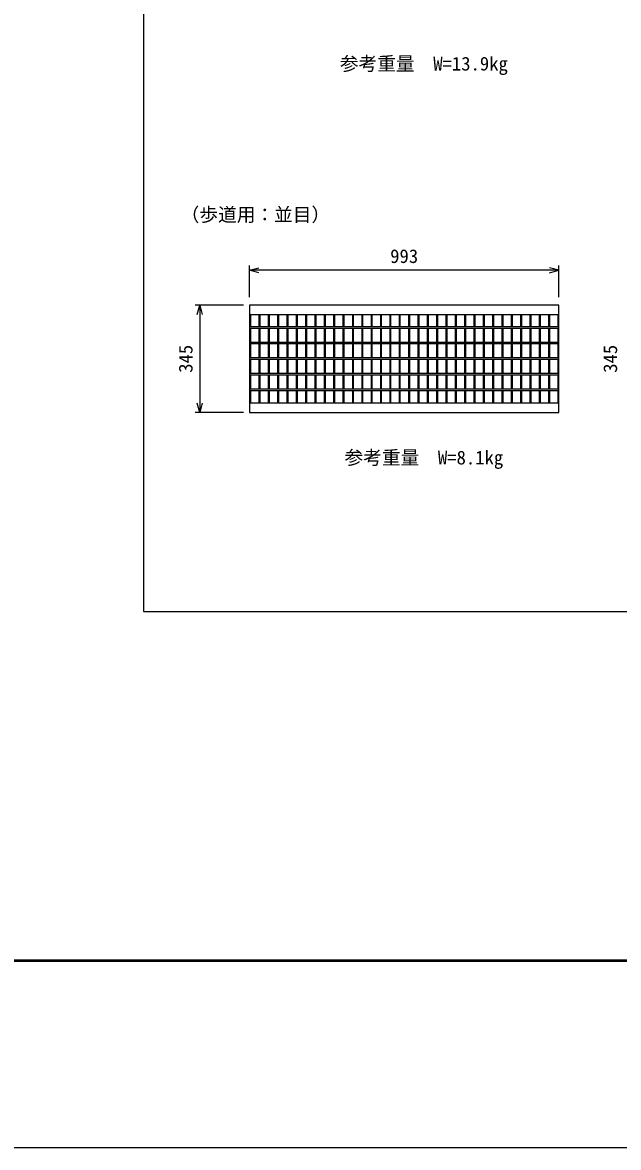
# Model space of a CAD drawing. Units: millimetres, scale not verified. Extents: x -25200 to 25200, y -8910 to 8910.
# Drawn here: x -18106 to -16192, y -8910 to -5298 of the extents above; entities that cross this region are included whole.
import ezdxf
from ezdxf.enums import TextEntityAlignment as Align

# ---------------------------------------------------------------- set-up
doc = ezdxf.new("R2010")
doc.units = ezdxf.units.MM
doc.header["$LTSCALE"] = 30
for name, color, linetype, lineweight in [('0-0_DIM', 7, 'Continuous', 25), ('0-1_Defpoints', 5, 'Continuous', 25), ('0-2_HATCH', 6, 'Continuous', 25), ('0-6_TXT', 7, 'Continuous', 25), ('0-7_WAKU', 3, 'Continuous', 25)]:
    doc.layers.add(name, color=color, linetype=linetype, lineweight=lineweight)
doc.styles.add('ＭＳ ゴシック', font='')
doc.styles.get('ＭＳ ゴシック').set_extended_font_data('MS Gothic')

msp = doc.modelspace()

# ---------------------------------------------------------------- linework, layer by layer
at = {"layer": '0-0_DIM'}
for p, q in [((-17376.52, -6179.61), (-17376.52, -6078.02)), ((-16383.52, -6093.02), (-17376.52, -6093.02)), ((-16383.52, -6179.61), (-16383.52, -6078.02)), ((-17396.52, -6204.83), (-17551.52, -6204.83)), ((-17536.52, -6204.83), (-17536.52, -6549.83)), ((-17396.52, -6549.83), (-17551.52, -6549.83))]:
    msp.add_line(p, q, dxfattribs=at)
for points in [[(-17346.52, -6101.06), (-17376.52, -6093.02), (-17346.52, -6084.99)], [(-16413.52, -6101.06), (-16383.52, -6093.02), (-16413.52, -6084.99)], [(-17544.56, -6234.83), (-17536.52, -6204.83), (-17528.48, -6234.83)], [(-17528.48, -6519.83), (-17536.52, -6549.83), (-17544.56, -6519.83)]]:
    msp.add_lwpolyline(points, dxfattribs=at)
at = {"layer": '0-1_Defpoints'}
msp.add_lwpolyline([(-25200, -8910), (0, -8910), (0, 8910), (-25200, 8910)], close=True, dxfattribs=at)
at = {"layer": '0-2_HATCH'}
for p, q in [((-17376.52, -6234.83), (-16383.52, -6234.83)), ((-17373.52, -6234.83), (-17373.52, -6274.83)), ((-17346.52, -6234.83), (-17346.52, -6274.83)), ((-17343.52, -6234.83), (-17343.52, -6274.83)), ((-17316.52, -6234.83), (-17316.52, -6274.83)), ((-17313.52, -6234.83), (-17313.52, -6274.83)), ((-17286.52, -6234.83), (-17286.52, -6274.83)), ((-17283.52, -6234.83), (-17283.52, -6274.83)), ((-17256.52, -6234.83), (-17256.52, -6274.83)), ((-17253.52, -6234.83), (-17253.52, -6274.83)), ((-17226.52, -6234.83), (-17226.52, -6274.83)), ((-17223.52, -6234.83), (-17223.52, -6274.83)), ((-17196.52, -6234.83), (-17196.52, -6274.83)), ((-17193.52, -6234.83), (-17193.52, -6274.83)), ((-17166.52, -6234.83), (-17166.52, -6274.83)), ((-17163.52, -6234.83), (-17163.52, -6274.83)), ((-17136.52, -6234.83), (-17136.52, -6274.83)), ((-17133.52, -6234.83), (-17133.52, -6274.83)), ((-17106.52, -6234.83), (-17106.52, -6274.83)), ((-17103.52, -6234.83), (-17103.52, -6274.83)), ((-17076.52, -6234.83), (-17076.52, -6274.83)), ((-17073.52, -6234.83), (-17073.52, -6274.83)), ((-17046.52, -6234.83), (-17046.52, -6274.83)), ((-17043.52, -6234.83), (-17043.52, -6274.83)), ((-17016.52, -6234.83), (-17016.52, -6274.83)), ((-17013.52, -6234.83), (-17013.52, -6274.83)), ((-16986.52, -6234.83), (-16986.52, -6274.83)), ((-16983.52, -6234.83), (-16983.52, -6274.83)), ((-16956.52, -6234.83), (-16956.52, -6274.83)), ((-16953.52, -6234.83), (-16953.52, -6274.83)), ((-16926.52, -6234.83), (-16926.52, -6274.83)), ((-16923.52, -6234.83), (-16923.52, -6274.83)), ((-16896.52, -6234.83), (-16896.52, -6274.83)), ((-16893.52, -6234.83), (-16893.52, -6274.83)), ((-16866.52, -6234.83), (-16866.52, -6274.83)), ((-16863.52, -6234.83), (-16863.52, -6274.83)), ((-16836.52, -6234.83), (-16836.52, -6274.83)), ((-16833.52, -6234.83), (-16833.52, -6274.83)), ((-16806.52, -6234.83), (-16806.52, -6274.83)), ((-16803.52, -6234.83), (-16803.52, -6274.83)), ((-16776.52, -6234.83), (-16776.52, -6274.83)), ((-16773.52, -6234.83), (-16773.52, -6274.83)), ((-16746.52, -6234.83), (-16746.52, -6274.83)), ((-16743.52, -6234.83), (-16743.52, -6274.83)), ((-16716.52, -6234.83), (-16716.52, -6274.83)), ((-16713.52, -6234.83), (-16713.52, -6274.83)), ((-16686.52, -6234.83), (-16686.52, -6274.83)), ((-16683.52, -6234.83), (-16683.52, -6274.83)), ((-16656.52, -6234.83), (-16656.52, -6274.83)), ((-16653.52, -6234.83), (-16653.52, -6274.83)), ((-16626.52, -6234.83), (-16626.52, -6274.83)), ((-16623.52, -6234.83), (-16623.52, -6274.83)), ((-16596.52, -6234.83), (-16596.52, -6274.83)), ((-16593.52, -6234.83), (-16593.52, -6274.83)), ((-16566.52, -6234.83), (-16566.52, -6274.83)), ((-16563.52, -6234.83), (-16563.52, -6274.83)), ((-16536.52, -6234.83), (-16536.52, -6274.83)), ((-16533.52, -6234.83), (-16533.52, -6274.83)), ((-16506.52, -6234.83), (-16506.52, -6274.83)), ((-16503.52, -6234.83), (-16503.52, -6274.83)), ((-16476.52, -6234.83), (-16476.52, -6274.83)), ((-16473.52, -6234.83), (-16473.52, -6274.83)), ((-16446.52, -6234.83), (-16446.52, -6274.83)), ((-16443.52, -6234.83), (-16443.52, -6274.83)), ((-16416.52, -6234.83), (-16416.52, -6274.83)), ((-16413.52, -6234.83), (-16413.52, -6274.83)), ((-16386.52, -6234.83), (-16386.52, -6274.83)), ((-16383.52, -6274.83), (-17376.52, -6274.83)), ((-16383.52, -6279.83), (-17376.52, -6279.83)), ((-17373.52, -6279.83), (-17373.52, -6324.83)), ((-17346.52, -6279.83), (-17346.52, -6324.83)), ((-17343.52, -6279.83), (-17343.52, -6324.83)), ((-17316.52, -6279.83), (-17316.52, -6324.83)), ((-17313.52, -6279.83), (-17313.52, -6324.83)), ((-17286.52, -6279.83), (-17286.52, -6324.83)), ((-17283.52, -6279.83), (-17283.52, -6324.83)), ((-17256.52, -6279.83), (-17256.52, -6324.83)), ((-17253.52, -6279.83), (-17253.52, -6324.83)), ((-17226.52, -6279.83), (-17226.52, -6324.83)), ((-17223.52, -6279.83), (-17223.52, -6324.83)), ((-17196.52, -6279.83), (-17196.52, -6324.83)), ((-17193.52, -6279.83), (-17193.52, -6324.83)), ((-17166.52, -6279.83), (-17166.52, -6324.83)), ((-17163.52, -6279.83), (-17163.52, -6324.83)), ((-17136.52, -6279.83), (-17136.52, -6324.83)), ((-17133.52, -6279.83), (-17133.52, -6324.83)), ((-17106.52, -6279.83), (-17106.52, -6324.83)), ((-17103.52, -6279.83), (-17103.52, -6324.83)), ((-17076.52, -6279.83), (-17076.52, -6324.83)), ((-17073.52, -6279.83), (-17073.52, -6324.83)), ((-17046.52, -6279.83), (-17046.52, -6324.83)), ((-17043.52, -6279.83), (-17043.52, -6324.83)), ((-17016.52, -6279.83), (-17016.52, -6324.83)), ((-17013.52, -6279.83), (-17013.52, -6324.83)), ((-16986.52, -6279.83), (-16986.52, -6324.83)), ((-16983.52, -6279.83), (-16983.52, -6324.83)), ((-16956.52, -6279.83), (-16956.52, -6324.83)), ((-16953.52, -6279.83), (-16953.52, -6324.83)), ((-16926.52, -6279.83), (-16926.52, -6324.83)), ((-16923.52, -6279.83), (-16923.52, -6324.83)), ((-16896.52, -6279.83), (-16896.52, -6324.83)), ((-16893.52, -6279.83), (-16893.52, -6324.83)), ((-16866.52, -6279.83), (-16866.52, -6324.83)), ((-16863.52, -6279.83), (-16863.52, -6324.83)), ((-16836.52, -6279.83), (-16836.52, -6324.83)), ((-16833.52, -6279.83), (-16833.52, -6324.83)), ((-16806.52, -6279.83), (-16806.52, -6324.83)), ((-16803.52, -6279.83), (-16803.52, -6324.83)), ((-16776.52, -6279.83), (-16776.52, -6324.83)), ((-16773.52, -6279.83), (-16773.52, -6324.83)), ((-16746.52, -6279.83), (-16746.52, -6324.83)), ((-16743.52, -6279.83), (-16743.52, -6324.83)), ((-16716.52, -6279.83), (-16716.52, -6324.83)), ((-16713.52, -6279.83), (-16713.52, -6324.83)), ((-16686.52, -6279.83), (-16686.52, -6324.83)), ((-16683.52, -6279.83), (-16683.52, -6324.83)), ((-16656.52, -6279.83), (-16656.52, -6324.83)), ((-16653.52, -6279.83), (-16653.52, -6324.83)), ((-16626.52, -6279.83), (-16626.52, -6324.83)), ((-16623.52, -6279.83), (-16623.52, -6324.83)), ((-16596.52, -6279.83), (-16596.52, -6324.83)), ((-16593.52, -6279.83), (-16593.52, -6324.83)), ((-16566.52, -6279.83), (-16566.52, -6324.83)), ((-16563.52, -6279.83), (-16563.52, -6324.83)), ((-16536.52, -6279.83), (-16536.52, -6324.83)), ((-16533.52, -6279.83), (-16533.52, -6324.83)), ((-16506.52, -6279.83), (-16506.52, -6324.83)), ((-16503.52, -6279.83), (-16503.52, -6324.83)), ((-16476.52, -6279.83), (-16476.52, -6324.83)), ((-16473.52, -6279.83), (-16473.52, -6324.83)), ((-16446.52, -6279.83), (-16446.52, -6324.83)), ((-16443.52, -6279.83), (-16443.52, -6324.83)), ((-16416.52, -6279.83), (-16416.52, -6324.83)), ((-16413.52, -6279.83), (-16413.52, -6324.83)), ((-16386.52, -6279.83), (-16386.52, -6324.83)), ((-16383.52, -6324.83), (-17376.52, -6324.83)), ((-16383.52, -6329.83), (-17376.52, -6329.83)), ((-17373.52, -6329.83), (-17373.52, -6374.83)), ((-17346.52, -6329.83), (-17346.52, -6374.83)), ((-17343.52, -6329.83), (-17343.52, -6374.83)), ((-17316.52, -6329.83), (-17316.52, -6374.83)), ((-17313.52, -6329.83), (-17313.52, -6374.83)), ((-17286.52, -6329.83), (-17286.52, -6374.83)), ((-17283.52, -6329.83), (-17283.52, -6374.83)), ((-17256.52, -6329.83), (-17256.52, -6374.83)), ((-17253.52, -6329.83), (-17253.52, -6374.83)), ((-17226.52, -6329.83), (-17226.52, -6374.83)), ((-17223.52, -6329.83), (-17223.52, -6374.83)), ((-17196.52, -6329.83), (-17196.52, -6374.83)), ((-17193.52, -6329.83), (-17193.52, -6374.83)), ((-17166.52, -6329.83), (-17166.52, -6374.83)), ((-17163.52, -6329.83), (-17163.52, -6374.83)), ((-17136.52, -6329.83), (-17136.52, -6374.83)), ((-17133.52, -6329.83), (-17133.52, -6374.83)), ((-17106.52, -6329.83), (-17106.52, -6374.83)), ((-17103.52, -6329.83), (-17103.52, -6374.83)), ((-17076.52, -6329.83), (-17076.52, -6374.83)), ((-17073.52, -6329.83), (-17073.52, -6374.83)), ((-17046.52, -6329.83), (-17046.52, -6374.83)), ((-17043.52, -6329.83), (-17043.52, -6374.83)), ((-17016.52, -6329.83), (-17016.52, -6374.83)), ((-17013.52, -6329.83), (-17013.52, -6374.83)), ((-16986.52, -6329.83), (-16986.52, -6374.83)), ((-16983.52, -6329.83), (-16983.52, -6374.83)), ((-16956.52, -6329.83), (-16956.52, -6374.83)), ((-16953.52, -6329.83), (-16953.52, -6374.83)), ((-16926.52, -6329.83), (-16926.52, -6374.83)), ((-16923.52, -6329.83), (-16923.52, -6374.83)), ((-16896.52, -6329.83), (-16896.52, -6374.83)), ((-16893.52, -6329.83), (-16893.52, -6374.83)), ((-16866.52, -6329.83), (-16866.52, -6374.83)), ((-16863.52, -6329.83), (-16863.52, -6374.83)), ((-16836.52, -6329.83), (-16836.52, -6374.83)), ((-16833.52, -6329.83), (-16833.52, -6374.83)), ((-16806.52, -6329.83), (-16806.52, -6374.83)), ((-16803.52, -6329.83), (-16803.52, -6374.83)), ((-16776.52, -6329.83), (-16776.52, -6374.83)), ((-16773.52, -6329.83), (-16773.52, -6374.83)), ((-16746.52, -6329.83), (-16746.52, -6374.83)), ((-16743.52, -6329.83), (-16743.52, -6374.83)), ((-16716.52, -6329.83), (-16716.52, -6374.83)), ((-16713.52, -6329.83), (-16713.52, -6374.83)), ((-16686.52, -6329.83), (-16686.52, -6374.83)), ((-16683.52, -6329.83), (-16683.52, -6374.83)), ((-16656.52, -6329.83), (-16656.52, -6374.83)), ((-16653.52, -6329.83), (-16653.52, -6374.83)), ((-16626.52, -6329.83), (-16626.52, -6374.83)), ((-16623.52, -6329.83), (-16623.52, -6374.83)), ((-16596.52, -6329.83), (-16596.52, -6374.83)), ((-16593.52, -6329.83), (-16593.52, -6374.83)), ((-16566.52, -6329.83), (-16566.52, -6374.83)), ((-16563.52, -6329.83), (-16563.52, -6374.83)), ((-16536.52, -6329.83), (-16536.52, -6374.83)), ((-16533.52, -6329.83), (-16533.52, -6374.83)), ((-16506.52, -6329.83), (-16506.52, -6374.83)), ((-16503.52, -6329.83), (-16503.52, -6374.83)), ((-16476.52, -6329.83), (-16476.52, -6374.83)), ((-16473.52, -6329.83), (-16473.52, -6374.83)), ((-16446.52, -6329.83), (-16446.52, -6374.83)), ((-16443.52, -6329.83), (-16443.52, -6374.83)), ((-16416.52, -6329.83), (-16416.52, -6374.83)), ((-16413.52, -6329.83), (-16413.52, -6374.83)), ((-16386.52, -6329.83), (-16386.52, -6374.83)), ((-16383.52, -6374.83), (-17376.52, -6374.83)), ((-16383.52, -6379.83), (-17376.52, -6379.83)), ((-17373.52, -6379.83), (-17373.52, -6424.83)), ((-17346.52, -6379.83), (-17346.52, -6424.83)), ((-17343.52, -6379.83), (-17343.52, -6424.83)), ((-17316.52, -6379.83), (-17316.52, -6424.83)), ((-17313.52, -6379.83), (-17313.52, -6424.83)), ((-17286.52, -6379.83), (-17286.52, -6424.83)), ((-17283.52, -6379.83), (-17283.52, -6424.83)), ((-17256.52, -6379.83), (-17256.52, -6424.83)), ((-17253.52, -6379.83), (-17253.52, -6424.83)), ((-17226.52, -6379.83), (-17226.52, -6424.83)), ((-17223.52, -6379.83), (-17223.52, -6424.83)), ((-17196.52, -6379.83), (-17196.52, -6424.83)), ((-17193.52, -6379.83), (-17193.52, -6424.83)), ((-17166.52, -6379.83), (-17166.52, -6424.83)), ((-17163.52, -6379.83), (-17163.52, -6424.83)), ((-17136.52, -6379.83), (-17136.52, -6424.83)), ((-17133.52, -6379.83), (-17133.52, -6424.83)), ((-17106.52, -6379.83), (-17106.52, -6424.83)), ((-17103.52, -6379.83), (-17103.52, -6424.83)), ((-17076.52, -6379.83), (-17076.52, -6424.83)), ((-17073.52, -6379.83), (-17073.52, -6424.83)), ((-17046.52, -6379.83), (-17046.52, -6424.83)), ((-17043.52, -6379.83), (-17043.52, -6424.83)), ((-17016.52, -6379.83), (-17016.52, -6424.83)), ((-17013.52, -6379.83), (-17013.52, -6424.83)), ((-16986.52, -6379.83), (-16986.52, -6424.83)), ((-16983.52, -6379.83), (-16983.52, -6424.83)), ((-16956.52, -6379.83), (-16956.52, -6424.83)), ((-16953.52, -6379.83), (-16953.52, -6424.83)), ((-16926.52, -6379.83), (-16926.52, -6424.83)), ((-16923.52, -6379.83), (-16923.52, -6424.83)), ((-16896.52, -6379.83), (-16896.52, -6424.83)), ((-16893.52, -6379.83), (-16893.52, -6424.83)), ((-16866.52, -6379.83), (-16866.52, -6424.83)), ((-16863.52, -6379.83), (-16863.52, -6424.83)), ((-16836.52, -6379.83), (-16836.52, -6424.83)), ((-16833.52, -6379.83), (-16833.52, -6424.83)), ((-16806.52, -6379.83), (-16806.52, -6424.83)), ((-16803.52, -6379.83), (-16803.52, -6424.83)), ((-16776.52, -6379.83), (-16776.52, -6424.83)), ((-16773.52, -6379.83), (-16773.52, -6424.83)), ((-16746.52, -6379.83), (-16746.52, -6424.83)), ((-16743.52, -6379.83), (-16743.52, -6424.83)), ((-16716.52, -6379.83), (-16716.52, -6424.83)), ((-16713.52, -6379.83), (-16713.52, -6424.83)), ((-16686.52, -6379.83), (-16686.52, -6424.83)), ((-16683.52, -6379.83), (-16683.52, -6424.83)), ((-16656.52, -6379.83), (-16656.52, -6424.83)), ((-16653.52, -6379.83), (-16653.52, -6424.83)), ((-16626.52, -6379.83), (-16626.52, -6424.83)), ((-16623.52, -6379.83), (-16623.52, -6424.83)), ((-16596.52, -6379.83), (-16596.52, -6424.83)), ((-16593.52, -6379.83), (-16593.52, -6424.83)), ((-16566.52, -6379.83), (-16566.52, -6424.83)), ((-16563.52, -6379.83), (-16563.52, -6424.83)), ((-16536.52, -6379.83), (-16536.52, -6424.83)), ((-16533.52, -6379.83), (-16533.52, -6424.83)), ((-16506.52, -6379.83), (-16506.52, -6424.83)), ((-16503.52, -6379.83), (-16503.52, -6424.83)), ((-16476.52, -6379.83), (-16476.52, -6424.83)), ((-16473.52, -6379.83), (-16473.52, -6424.83)), ((-16446.52, -6379.83), (-16446.52, -6424.83)), ((-16443.52, -6379.83), (-16443.52, -6424.83)), ((-16416.52, -6379.83), (-16416.52, -6424.83)), ((-16413.52, -6379.83), (-16413.52, -6424.83)), ((-16386.52, -6379.83), (-16386.52, -6424.83)), ((-16383.52, -6424.83), (-17376.52, -6424.83)), ((-16383.52, -6429.83), (-17376.52, -6429.83)), ((-17373.52, -6429.83), (-17373.52, -6474.83)), ((-17346.52, -6429.83), (-17346.52, -6474.83)), ((-17343.52, -6429.83), (-17343.52, -6474.83)), ((-17316.52, -6429.83), (-17316.52, -6474.83)), ((-17313.52, -6429.83), (-17313.52, -6474.83)), ((-17286.52, -6429.83), (-17286.52, -6474.83)), ((-17283.52, -6429.83), (-17283.52, -6474.83)), ((-17256.52, -6429.83), (-17256.52, -6474.83)), ((-17253.52, -6429.83), (-17253.52, -6474.83)), ((-17226.52, -6429.83), (-17226.52, -6474.83)), ((-17223.52, -6429.83), (-17223.52, -6474.83)), ((-17196.52, -6429.83), (-17196.52, -6474.83)), ((-17193.52, -6429.83), (-17193.52, -6474.83)), ((-17166.52, -6429.83), (-17166.52, -6474.83)), ((-17163.52, -6429.83), (-17163.52, -6474.83)), ((-17136.52, -6429.83), (-17136.52, -6474.83)), ((-17133.52, -6429.83), (-17133.52, -6474.83)), ((-17106.52, -6429.83), (-17106.52, -6474.83)), ((-17103.52, -6429.83), (-17103.52, -6474.83)), ((-17076.52, -6429.83), (-17076.52, -6474.83)), ((-17073.52, -6429.83), (-17073.52, -6474.83)), ((-17046.52, -6429.83), (-17046.52, -6474.83)), ((-17043.52, -6429.83), (-17043.52, -6474.83)), ((-17016.52, -6429.83), (-17016.52, -6474.83)), ((-17013.52, -6429.83), (-17013.52, -6474.83)), ((-16986.52, -6429.83), (-16986.52, -6474.83)), ((-16983.52, -6429.83), (-16983.52, -6474.83)), ((-16956.52, -6429.83), (-16956.52, -6474.83)), ((-16953.52, -6429.83), (-16953.52, -6474.83)), ((-16926.52, -6429.83), (-16926.52, -6474.83)), ((-16923.52, -6429.83), (-16923.52, -6474.83)), ((-16896.52, -6429.83), (-16896.52, -6474.83)), ((-16893.52, -6429.83), (-16893.52, -6474.83)), ((-16866.52, -6429.83), (-16866.52, -6474.83)), ((-16863.52, -6429.83), (-16863.52, -6474.83)), ((-16836.52, -6429.83), (-16836.52, -6474.83)), ((-16833.52, -6429.83), (-16833.52, -6474.83)), ((-16806.52, -6429.83), (-16806.52, -6474.83)), ((-16803.52, -6429.83), (-16803.52, -6474.83)), ((-16776.52, -6429.83), (-16776.52, -6474.83)), ((-16773.52, -6429.83), (-16773.52, -6474.83)), ((-16746.52, -6429.83), (-16746.52, -6474.83)), ((-16743.52, -6429.83), (-16743.52, -6474.83)), ((-16716.52, -6429.83), (-16716.52, -6474.83)), ((-16713.52, -6429.83), (-16713.52, -6474.83)), ((-16686.52, -6429.83), (-16686.52, -6474.83)), ((-16683.52, -6429.83), (-16683.52, -6474.83)), ((-16656.52, -6429.83), (-16656.52, -6474.83)), ((-16653.52, -6429.83), (-16653.52, -6474.83)), ((-16626.52, -6429.83), (-16626.52, -6474.83)), ((-16623.52, -6429.83), (-16623.52, -6474.83)), ((-16596.52, -6429.83), (-16596.52, -6474.83)), ((-16593.52, -6429.83), (-16593.52, -6474.83)), ((-16566.52, -6429.83), (-16566.52, -6474.83)), ((-16563.52, -6429.83), (-16563.52, -6474.83)), ((-16536.52, -6429.83), (-16536.52, -6474.83)), ((-16533.52, -6429.83), (-16533.52, -6474.83)), ((-16506.52, -6429.83), (-16506.52, -6474.83)), ((-16503.52, -6429.83), (-16503.52, -6474.83)), ((-16476.52, -6429.83), (-16476.52, -6474.83)), ((-16473.52, -6429.83), (-16473.52, -6474.83)), ((-16446.52, -6429.83), (-16446.52, -6474.83)), ((-16443.52, -6429.83), (-16443.52, -6474.83)), ((-16416.52, -6429.83), (-16416.52, -6474.83)), ((-16413.52, -6429.83), (-16413.52, -6474.83)), ((-16386.52, -6429.83), (-16386.52, -6474.83)), ((-16383.52, -6474.83), (-17376.52, -6474.83)), ((-16383.52, -6479.83), (-17376.52, -6479.83)), ((-17373.52, -6479.83), (-17373.52, -6519.83)), ((-17346.52, -6479.83), (-17346.52, -6519.83)), ((-17343.52, -6479.83), (-17343.52, -6519.83)), ((-17316.52, -6479.83), (-17316.52, -6519.83)), ((-17313.52, -6479.83), (-17313.52, -6519.83)), ((-17286.52, -6479.83), (-17286.52, -6519.83)), ((-17283.52, -6479.83), (-17283.52, -6519.83)), ((-17256.52, -6479.83), (-17256.52, -6519.83)), ((-17253.52, -6479.83), (-17253.52, -6519.83)), ((-17226.52, -6479.83), (-17226.52, -6519.83)), ((-17223.52, -6479.83), (-17223.52, -6519.83)), ((-17196.52, -6479.83), (-17196.52, -6519.83)), ((-17193.52, -6479.83), (-17193.52, -6519.83)), ((-17166.52, -6479.83), (-17166.52, -6519.83)), ((-17163.52, -6479.83), (-17163.52, -6519.83)), ((-17136.52, -6479.83), (-17136.52, -6519.83)), ((-17133.52, -6479.83), (-17133.52, -6519.83)), ((-17106.52, -6479.83), (-17106.52, -6519.83)), ((-17103.52, -6479.83), (-17103.52, -6519.83)), ((-17076.52, -6479.83), (-17076.52, -6519.83)), ((-17073.52, -6479.83), (-17073.52, -6519.83)), ((-17046.52, -6479.83), (-17046.52, -6519.83)), ((-17043.52, -6479.83), (-17043.52, -6519.83)), ((-17016.52, -6479.83), (-17016.52, -6519.83)), ((-17013.52, -6479.83), (-17013.52, -6519.83)), ((-16986.52, -6479.83), (-16986.52, -6519.83)), ((-16983.52, -6479.83), (-16983.52, -6519.83)), ((-16956.52, -6479.83), (-16956.52, -6519.83)), ((-16953.52, -6479.83), (-16953.52, -6519.83)), ((-16926.52, -6479.83), (-16926.52, -6519.83)), ((-16923.52, -6479.83), (-16923.52, -6519.83)), ((-16896.52, -6479.83), (-16896.52, -6519.83)), ((-16893.52, -6479.83), (-16893.52, -6519.83)), ((-16866.52, -6479.83), (-16866.52, -6519.83)), ((-16863.52, -6479.83), (-16863.52, -6519.83)), ((-16836.52, -6479.83), (-16836.52, -6519.83)), ((-16833.52, -6479.83), (-16833.52, -6519.83)), ((-16806.52, -6479.83), (-16806.52, -6519.83)), ((-16803.52, -6479.83), (-16803.52, -6519.83)), ((-16776.52, -6479.83), (-16776.52, -6519.83)), ((-16773.52, -6479.83), (-16773.52, -6519.83)), ((-16746.52, -6479.83), (-16746.52, -6519.83)), ((-16743.52, -6479.83), (-16743.52, -6519.83)), ((-16716.52, -6479.83), (-16716.52, -6519.83)), ((-16713.52, -6479.83), (-16713.52, -6519.83)), ((-16686.52, -6479.83), (-16686.52, -6519.83)), ((-16683.52, -6479.83), (-16683.52, -6519.83)), ((-16656.52, -6479.83), (-16656.52, -6519.83)), ((-16653.52, -6479.83), (-16653.52, -6519.83)), ((-16626.52, -6479.83), (-16626.52, -6519.83)), ((-16623.52, -6479.83), (-16623.52, -6519.83)), ((-16596.52, -6479.83), (-16596.52, -6519.83)), ((-16593.52, -6479.83), (-16593.52, -6519.83)), ((-16566.52, -6479.83), (-16566.52, -6519.83)), ((-16563.52, -6479.83), (-16563.52, -6519.83)), ((-16536.52, -6479.83), (-16536.52, -6519.83)), ((-16533.52, -6479.83), (-16533.52, -6519.83)), ((-16506.52, -6479.83), (-16506.52, -6519.83)), ((-16503.52, -6479.83), (-16503.52, -6519.83)), ((-16476.52, -6479.83), (-16476.52, -6519.83)), ((-16473.52, -6479.83), (-16473.52, -6519.83)), ((-16446.52, -6479.83), (-16446.52, -6519.83)), ((-16443.52, -6479.83), (-16443.52, -6519.83)), ((-16416.52, -6479.83), (-16416.52, -6519.83)), ((-16413.52, -6479.83), (-16413.52, -6519.83)), ((-16386.52, -6479.83), (-16386.52, -6519.83)), ((-16383.52, -6519.83), (-17376.52, -6519.83))]:
    msp.add_line(p, q, dxfattribs=at)
msp.add_lwpolyline([(-17376.52, -6204.83), (-17376.52, -6549.83), (-16383.52, -6549.83), (-16383.52, -6204.83)], close=True, dxfattribs=at)
at = {"layer": '0-6_TXT'}
msp.add_lwpolyline([(-17716.68, -7188.51), (-15616.68, -7188.51), (-15616.68, -1778.68), (-17716.68, -1778.68)], close=True, dxfattribs=at)
at = {"layer": '0-7_WAKU', "lineweight": 50}
msp.add_lwpolyline([(-24600, -8310), (-600, -8310), (-600, 8310), (-24600, 8310)], close=True, dxfattribs=at)

# ---------------------------------------------------------------- texts
at = {"layer": '0-0_DIM', "style": 'ＭＳ ゴシック'}
for s, p in [('参考重量\u3000W=13.9kg', (-17086.68, -5464.92)), ('（歩道用：並目）', (-17597.66, -5949.65)), ('993', (-16925.02, -6083.02)), ('参考重量\u3000W=8.1kg', (-17071.68, -6729.83))]:
    msp.add_text(s, height=43.99, dxfattribs=at).set_placement(p, align=Align.BOTTOM_LEFT)
for p in [(-17546.52, -6422.33), (-16183.18, -6422.33)]:
    msp.add_text('345', height=43.99, rotation=90, dxfattribs=at).set_placement(p, align=Align.BOTTOM_LEFT)

doc.saveas('drawing.dxf')
